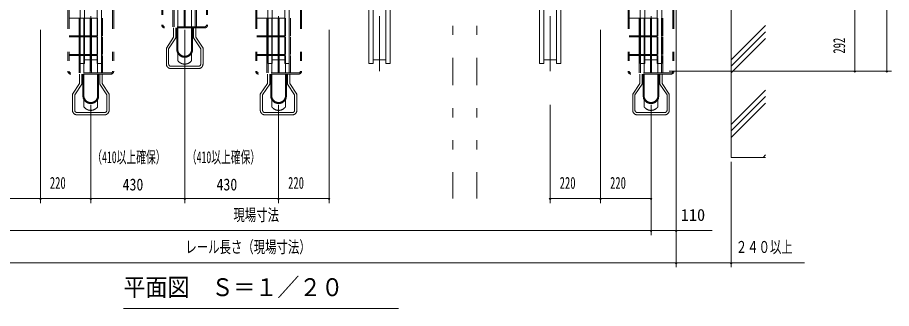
# Model space of a CAD drawing. Units: millimetres, scale not verified. Extents: x -5940 to 5940, y -4200 to 4200.
# Drawn here: x -3509 to 307, y 317 to 1588 of the extents above; entities that cross this region are included whole.
import ezdxf
from ezdxf.enums import TextEntityAlignment as Align

# ---------------------------------------------------------------- set-up
doc = ezdxf.new("R2010")
doc.units = ezdxf.units.MM
doc.header["$LTSCALE"] = 20
doc.linetypes.add('USER4', pattern=[24, 12, -5, 2, -5])
doc.linetypes.add('USER5', pattern=[25, 6, -5, 2, -5, 2, -5])
for name, color, linetype, lineweight in [('0-0_0', 2, 'USER5', 18), ('0-2_2-03BODL', 7, 'Continuous', 18), ('0-4_2-43THIN', 4, 'Continuous', 18), ('0-5_2-53DIM', 3, 'Continuous', 18), ('0-6_2-8工区', 6, 'USER5', 18), ('0-7_2-990道路変更0811表', 2, 'USER5', 18)]:
    doc.layers.add(name, color=color, linetype=linetype, lineweight=lineweight)
doc.layers.add('0-8_2-C', color=7, linetype='Continuous')
doc.layers.add('0-9_2-D', color=7, linetype='Continuous')
doc.styles.add('ＭＳ ゴシック', font='')
doc.styles.get('ＭＳ ゴシック').set_extended_font_data('MS Gothic')

# ---------------------------------------------------------------- blocks, each defined once
blk = doc.blocks.new('CCG2-L-T_5')
at = {"layer": '0-0_0', "color": 3, "linetype": 'USER4'}
blk.add_line((0, -871.23), (0, 767.3), dxfattribs=at)
at = {"layer": '0-0_0', "color": 7, "linetype": 'Continuous'}
for p, q in [((-46.6, -837.64), (-46.6, 690.7)), ((-27.5, -837.64), (-27.5, 690.7)), ((27.5, -837.64), (27.5, 690.7)), ((46.6, -837.64), (46.6, 690.7)), ((-27.5, -837.64), (-46.6, -837.64)), ((27.5, -821.23), (-27.5, -821.23)), ((46.6, -837.64), (27.5, -837.64))]:
    blk.add_line(p, q, dxfattribs=at)
blk = doc.blocks.new('cyc-02h_1')
at = {"layer": '0-7_2-990道路変更0811表'}
for p, q in [((-100, 495.32), (-100, 190.32)), ((-95, 495.32), (-95, 190.32)), ((95, 495.32), (95, 190.32)), ((100, 495.32), (100, 190.32)), ((-95, 421.57), (95, 421.57)), ((-51.25, 345.32), (-51.25, 421.57)), ((-46.25, 345.32), (-46.25, 421.57)), ((-30, 345.32), (-30, 421.57)), ((-2.5, 345.32), (-2.5, 421.57)), ((2.5, 345.32), (2.5, 421.57)), ((30, 345.32), (30, 421.57)), ((46.25, 345.32), (46.25, 421.57)), ((51.25, 345.32), (51.25, 421.57)), ((-95, 345.32), (95, 345.32)), ((-95, 340.32), (95, 340.32)), ((-51.25, 264.07), (-51.25, 340.32)), ((-46.25, 264.07), (-46.25, 340.32)), ((-30, 264.07), (-30, 340.32)), ((-2.5, 264.07), (-2.5, 340.32)), ((2.5, 264.07), (2.5, 340.32)), ((30, 264.07), (30, 340.32)), ((46.25, 264.07), (46.25, 340.32)), ((51.25, 264.07), (51.25, 340.32)), ((-95, 264.07), (95, 264.07)), ((-95, 259.07), (95, 259.07)), ((-51.25, 182.82), (-51.25, 259.07)), ((-46.25, 182.82), (-46.25, 259.07)), ((-30, 182.82), (-30, 259.07)), ((-2.5, 182.82), (-2.5, 259.07)), ((2.5, 182.82), (2.5, 259.07)), ((30, 182.82), (30, 259.07)), ((46.25, 182.82), (46.25, 259.07)), ((51.25, 182.82), (51.25, 259.07)), ((87.5, 182.82), (-87.5, 182.82)), ((87.5, 177.82), (-87.5, 177.82)), ((-49, 137.42), (-49, 177.82)), ((-39, 134.46), (-39, 177.82)), ((-34, 79.49), (-34, 177.82)), ((-30, 79.62), (-30, 177.82)), ((30, 79.62), (30, 177.82)), ((34, 79.49), (34, 177.82)), ((39, 134.46), (39, 177.82)), ((49, 137.42), (49, 177.82)), ((-49, 137.42), (-80, 89.69)), ((-39, 134.46), (-70, 86.73)), ((39, 134.46), (70, 86.73)), ((49, 137.42), (80, 89.69)), ((-80, 20), (-80, 89.69)), ((-70, 20), (-70, 86.73)), ((70, 20), (70, 86.73)), ((80, 20), (80, 89.69)), ((-30, 35.12), (-30, 67.27)), ((30, 35.12), (30, 67.27)), ((60, 10), (-60, 10)), ((60, 0), (-60, 0))]:
    blk.add_line(p, q, dxfattribs=at)
for centre, radius, start, end in [((-87.5, 190.32), 12.5, 180, 270), ((-87.5, 190.32), 7.5, 180, 270), ((87.5, 190.32), 7.5, 270, 0), ((87.5, 190.32), 12.5, 270, 0), ((0, 83.86), 34.28, 187.32401, 352.67599), ((0, 83.86), 30.28, 187.54919, 352.45081), ((-60, 20), 20, 180, 270), ((-60, 20), 10, 180, 270), ((0, 55.98), 36.54, 214.81581, 325.18419), ((60, 20), 10, 270, 0), ((60, 20), 20, 270, 0)]:
    blk.add_arc(centre, radius, start, end, dxfattribs=at)
blk = doc.blocks.new('cyc-01h_0')
at = {"layer": '0-6_2-8工区'}
for p, q in [((-100, 495.32), (-100, 190.32)), ((-95, 495.32), (-95, 190.32)), ((95, 495.32), (95, 190.32)), ((100, 495.32), (100, 190.32)), ((-51.25, 182.82), (-51.25, 259.07)), ((-46.25, 182.82), (-46.25, 259.07)), ((-30, 182.82), (-30, 259.07)), ((-2.5, 182.82), (-2.5, 259.07)), ((2.5, 182.82), (2.5, 259.07)), ((30, 182.82), (30, 259.07)), ((46.25, 182.82), (46.25, 259.07)), ((51.25, 182.82), (51.25, 259.07)), ((87.5, 182.82), (-87.5, 182.82)), ((87.5, 177.82), (-87.5, 177.82)), ((-49, 137.42), (-49, 177.82)), ((-39, 134.46), (-39, 177.82)), ((-34, 79.49), (-34, 177.82)), ((-30, 79.62), (-30, 177.82)), ((30, 79.62), (30, 177.82)), ((34, 79.49), (34, 177.82)), ((39, 134.46), (39, 177.82)), ((49, 137.42), (49, 177.82)), ((-49, 137.42), (-80, 89.69)), ((-39, 134.46), (-70, 86.73)), ((39, 134.46), (70, 86.73)), ((49, 137.42), (80, 89.69)), ((-80, 20), (-80, 89.69)), ((-70, 20), (-70, 86.73)), ((70, 20), (70, 86.73)), ((80, 20), (80, 89.69)), ((-30, 35.12), (-30, 67.27)), ((30, 35.12), (30, 67.27)), ((60, 10), (-60, 10)), ((60, 0), (-60, 0))]:
    blk.add_line(p, q, dxfattribs=at)
for centre, radius, start, end in [((-87.5, 190.32), 12.5, 180, 270), ((-87.5, 190.32), 7.5, 180, 270), ((87.5, 190.32), 7.5, 270, 0), ((87.5, 190.32), 12.5, 270, 0), ((0, 83.86), 34.28, 187.32401, 352.67599), ((0, 83.86), 30.28, 187.54919, 352.45081), ((-60, 20), 20, 180, 270), ((-60, 20), 10, 180, 270), ((0, 55.98), 36.54, 214.81581, 325.18419), ((60, 20), 10, 270, 0), ((60, 20), 20, 270, 0)]:
    blk.add_arc(centre, radius, start, end, dxfattribs=at)

msp = doc.modelspace()

# ---------------------------------------------------------------- linework, layer by layer
at = {"layer": '0-2_2-03BODL'}
msp.add_lwpolyline([(-243.01, 977.38), (-393.01, 977.38), (-393.01, 3212.18)], dxfattribs=at)
at = {"layer": '0-4_2-43THIN', "linetype": 'USER5'}
for p, q in [((-1608.7, 3412.18), (-1608.7, 797.38)), ((-1503.01, 3412.18), (-1503.01, 797.38))]:
    msp.add_line(p, q, dxfattribs=at)
at = {"layer": '0-4_2-43THIN'}
for p, q in [((-243.01, 1553.81), (-393.01, 1403.81)), ((-393.01, 1375.52), (-243.01, 1525.52)), ((-243.01, 1497.24), (-393.01, 1347.24)), ((-243.01, 1270.96), (-393.01, 1120.96)), ((-393.01, 1092.68), (-243.01, 1242.68)), ((-243.01, 1214.4), (-393.01, 1064.4)), ((-253.75, 977.38), (-243.01, 988.12))]:
    msp.add_line(p, q, dxfattribs=at)
at = {"layer": '0-5_2-53DIM'}
for p, q in [((286.99, 3212.18), (286.99, 1353.18)), ((-633.01, 497.38), (-633.01, 2042.18)), ((146.99, 1645.18), (146.99, 1353.18)), ((-3408.7, 777.38), (-3408.7, 1534.62)), ((-2778.7, 1534.62), (-2778.7, 777.38)), ((-2148.7, 1534.62), (-2148.7, 777.38)), ((-963.01, 777.38), (-963.01, 1534.62)), ((306.99, 1353.18), (-663.01, 1353.18)), ((150.99, 1353.18), (142.99, 1353.18)), ((290.99, 1353.18), (282.99, 1353.18)), ((-3188.7, 777.38), (-3188.7, 1206.35)), ((-2368.7, 777.38), (-2368.7, 1206.35)), ((-1183.01, 1206.35), (-1183.01, 777.38)), ((-743.01, 637.38), (-743.01, 1206.35)), ((-393.01, 957.38), (-393.01, 497.38)), ((-3628.69, 797.38), (-3408.7, 797.38)), ((-3404.7, 797.38), (-3412.7, 797.38)), ((-3408.7, 797.38), (-3188.7, 797.38)), ((-3184.7, 797.38), (-3192.7, 797.38)), ((-3188.7, 797.38), (-2778.7, 797.38)), ((-2774.7, 797.38), (-2782.7, 797.38)), ((-2778.7, 797.38), (-2368.7, 797.38)), ((-2364.7, 797.38), (-2372.7, 797.38)), ((-2368.7, 797.38), (-2148.7, 797.38)), ((-2144.7, 797.38), (-2152.7, 797.38)), ((-1179.01, 797.38), (-1187.01, 797.38)), ((-1183.01, 797.38), (-963.01, 797.38)), ((-959.01, 797.38), (-967.01, 797.38)), ((-963.01, 797.38), (-743.01, 797.38)), ((-739.01, 797.38), (-747.01, 797.38)), ((-4068.69, 657.38), (-743.01, 657.38)), ((-739.01, 657.38), (-747.01, 657.38)), ((-743.01, 657.38), (-633.01, 657.38)), ((-629.01, 657.38), (-637.01, 657.38)), ((-633.01, 657.38), (-476.01, 657.38)), ((-4738.7, 517.38), (-73.01, 517.38)), ((-629.01, 517.38), (-637.01, 517.38)), ((-389.01, 517.38), (-397.01, 517.38)), ((-1845.85, 317.38), (-3045.85, 317.38))]:
    msp.add_line(p, q, dxfattribs=at)
for centre in [(146.99, 1353.18), (286.99, 1353.18), (-3408.7, 797.38), (-3188.7, 797.38), (-2778.7, 797.38), (-2368.7, 797.38), (-2148.7, 797.38), (-1183.01, 797.38), (-963.01, 797.38), (-743.01, 797.38), (-743.01, 657.38), (-633.01, 657.38), (-633.01, 517.38), (-393.01, 517.38)]:
    msp.add_arc(centre, 4, 180, 0, dxfattribs=at)

# ---------------------------------------------------------------- block references
at = {"layer": '0-2_2-03BODL'}
for p in [(-3188.7, 2225.18), (-2368.7, 2225.18), (-1928.7, 2225.18), (-1183.01, 2225.18), (-743.01, 2225.18)]:
    msp.add_blockref('CCG2-L-T_5', p, dxfattribs=at)
at = {"layer": '0-8_2-C'}
for p in [(-3188.7, 1163.18), (-2368.7, 1163.18), (-743.01, 1163.18)]:
    msp.add_blockref('cyc-02h_1', p, dxfattribs=at)
at = {"layer": '0-9_2-D'}
msp.add_blockref('cyc-01h_0', (-2778.7, 1365.18), dxfattribs=at)

# ---------------------------------------------------------------- texts
at = {"layer": '0-5_2-53DIM', "color": 7, "style": 'ＭＳ ゴシック', "width": 0.65}
msp.add_text('292', height=52.1, rotation=90, dxfattribs=at).set_placement((119.88, 1430.68), align=Align.BOTTOM_LEFT)
at = {"layer": '0-5_2-53DIM', "color": 7, "style": 'ＭＳ ゴシック'}
for s, height, width, p in [('（410以上確保）', 52.1, 0.6, (-3182.21, 936.68)), ('（410以上確保）', 52.1, 0.6, (-2769.27, 936.68)), ('220', 52.1, 0.65, (-3367.2, 824.48)), ('430', 52.1, 0.85, (-3049.71, 817.38)), ('430', 52.1, 0.85, (-2639.71, 817.38)), ('220', 52.1, 0.65, (-2327.2, 824.48)), ('220', 52.1, 0.65, (-1141.51, 824.48)), ('220', 52.1, 0.65, (-921.51, 824.48)), ('現場寸法', 52.1, 0.7, (-2565.85, 684.48)), ('レール長さ（現場寸法）', 52.1, 0.7, (-2775.85, 544.48)), ('２４０以上', 52.1, 0.7, (-373.01, 544.48)), ('平面図\u3000Ｓ＝１／２０', 78.15, 0.9, (-3045.85, 348.03))]:
    msp.add_text(s, height=height, dxfattribs=dict(at, width=width)).set_placement(p, align=Align.BOTTOM_LEFT)
msp.add_text('110', height=52.1, dxfattribs=at).set_placement((-613.01, 684.48), align=Align.BOTTOM_LEFT)

doc.saveas('drawing.dxf')
